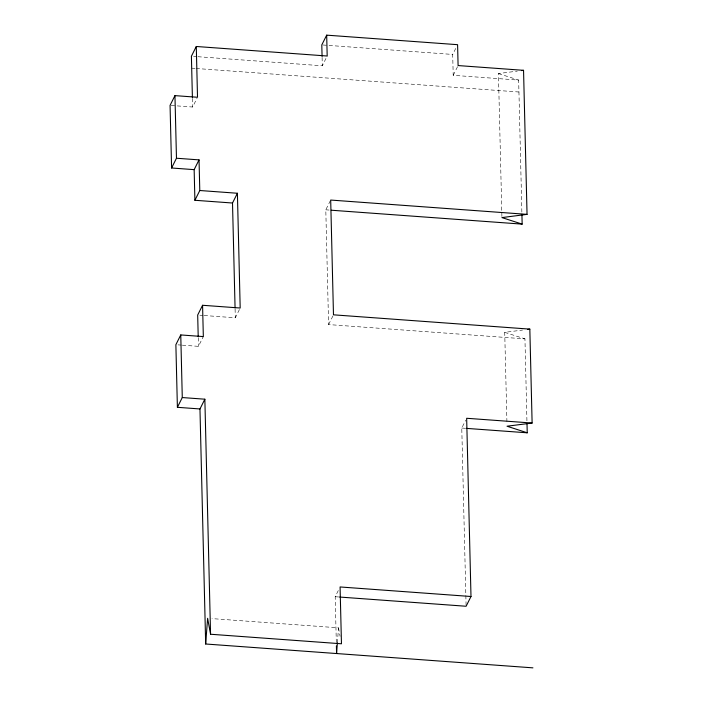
<?xml version="1.0" encoding="UTF-8"?>
<svg xmlns="http://www.w3.org/2000/svg" width="703" height="703" viewBox="0 0 703 703"><rect width="100%" height="100%" fill="white"/><g stroke="black" fill="none" stroke-linecap="round" stroke-linejoin="round"><path stroke-width="0.53" stroke-dasharray="3.52 2.64" d="M337.387 642.832L338.521 627.832L211.972 618.614M171.137 105.459L192.631 107.023L197.025 98.244M197.938 56.715L322.299 65.783L327.185 56.02M182.323 345.173L198.448 346.342L203.334 336.588M204.134 315.506L235.303 317.782L239.697 308.995M526.934 420.789L524.948 338.881L328.591 324.575L325.797 209.81L330.691 200.056M521.863 212.113L518.656 80.089L453.207 75.318L452.697 54.447L456.124 47.619M453.207 75.318L457.609 66.539M328.591 324.575L333.477 314.821M336.315 642.612L335.199 596.724L339.11 588.912M466.08 605.169L461.774 428.03L465.685 420.227M501.907 216.498L498.436 73.56L517.267 71.135M506.925 421.844L504.719 332.352L522.514 330.067M322.888 44.992L452.697 54.447M193.58 56.398L196.849 56.635M191.682 68.165L194.968 68.402M196.067 68.481L518.946 92.005M325.797 209.81L329.074 210.056M199.837 315.199L203.062 315.427M178.026 344.857L181.251 345.094M461.774 428.03L466.142 428.355M335.199 596.724L339.567 597.04M498.436 73.56L518.656 80.089M504.719 332.352L524.948 338.881M338.521 627.832L340.094 636.338M322.097 57.435L322.299 65.783M235.092 309.039L235.303 317.782M192.42 98.394L192.631 107.023M198.237 337.704L198.448 346.342"/><path stroke-width="1.05" d="M532.936 667.85L205.671 644.001L207.613 618.297L210.566 634.247L341.465 643.781L340.085 586.961L470.992 596.504L466.66 418.276L532.118 423.039L529.834 329.127L333.477 314.821L330.691 200.056L527.048 214.362L523.55 70.326L458.092 65.564L457.591 44.684L326.684 35.15L321.798 44.913L322.071 56.389M337.387 642.832L336.579 653.544L336.394 645.89M326.684 35.15L327.185 56.02L196.286 46.486L191.401 56.24L192.394 97.313M196.286 46.486L197.517 97.269L174.95 95.626L170.064 105.38L171.585 167.991L194.151 169.643L199.037 159.88L176.471 158.237L171.585 167.991M199.784 190.513L237.403 193.255L232.508 203.018L194.898 200.276L199.784 190.513L199.037 159.88M237.403 193.255L240.189 308.019L202.569 305.278L203.334 336.588L180.759 334.936L175.873 344.698L177.393 407.309L199.968 408.953L204.854 399.199L182.279 397.555L177.393 407.309M202.569 305.278L197.684 315.041L198.211 336.632M470.992 596.504L466.107 606.258L339.567 597.04M521.45 70.599L523.55 70.326M527.048 214.362L501.933 217.587L522.162 224.125L521.916 214.292M527.742 329.391L529.834 329.127M532.118 423.039L507.03 426.211L527.232 432.802L527.013 424.067M331.254 210.215L522.162 224.125M466.142 428.355L527.232 432.802M232.508 203.018L235.066 307.94M204.854 399.199L210.566 634.247M194.151 169.643L194.898 200.276M199.968 408.953L205.671 644.001M174.95 95.626L176.471 158.237M180.759 334.936L182.279 397.555"/></g></svg>
